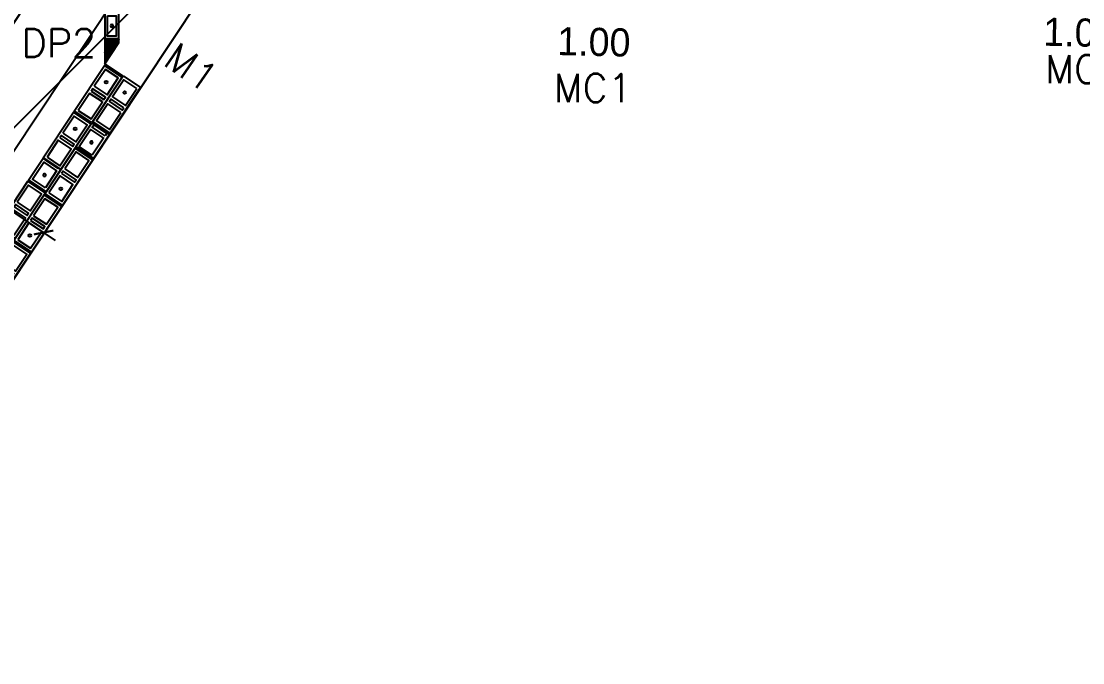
# Model space of a CAD drawing. Header units: metres. Extents: x -33.7 to 12.8, y -17.6 to 9.1.
# Drawn here: x -11.36 to -3.81, y -8.48 to -3.92 of the extents above; entities that cross this region are included whole.
import ezdxf
from ezdxf.enums import TextEntityAlignment as Align
from ezdxf.xclip import XClip

# ---------------------------------------------------------------- set-up
doc = ezdxf.new("R2010")
doc.units = ezdxf.units.M
doc.header["$XCLIPFRAME"] = 2
for name, color, linetype in [('00', 8, 'Continuous'), ('COTAS', 1, 'Continuous'), ('CUANT-MURO CONTENCION-CIMIENTO MC1 1.00', 1, 'Continuous'), ('CUANT-MURO CONTENCION-CIMIENTO MC1 1.00 HUELLA', 1, 'Continuous'), ('S-cotas 001', 1, 'Continuous')]:
    doc.layers.add(name, color=color, linetype=linetype)
doc.styles.add('ROMANS', font='romans')
doc.styles.add('ROTULOS', font='GOTHIC.TTF')
doc.dimstyles.new('DIM_100_2', dxfattribs={"dimtxt": 0.2, "dimasz": 0.1, "dimexe": 0.1, "dimexo": 0.1, "dimgap": 0.15, "dimtad": 1, "dimtxsty": 'ROTULOS', "dimblk": 'ARCHTICK', "dimcen": 0.1, "dimdle": 0.1, "dimclrd": 256, "dimclre": 256, "dimclrt": 1, "dimaunit": 1, "dimadec": 3, "dimazin": 3, "dimtfac": 1, "dimtix": 1, "dimtmove": 2, "dimatfit": 0, "dimldrblk": 'FLECHA', "dimfxl": 0.25, "dimtvp": 1, "dimlwd": -1, "dimlwe": -1})

# ---------------------------------------------------------------- blocks, each defined once
blk = doc.blocks.new('*U106')
for points in [[(-0.075, 0.4), (0.075, 0.4), (0.075, 0.01), (-0.075, 0.01)], [(0.055, 0.38), (-0.055, 0.38), (-0.055, 0.235), (0.055, 0.235)], [(0.055, 0.215), (-0.055, 0.215), (-0.055, 0.195), (0.055, 0.195)], [(0.055, 0.175), (-0.055, 0.175), (-0.055, 0.03), (0.055, 0.03)]]:
    blk.add_lwpolyline(points, close=True)
at = {"color": 251}
blk.add_lwpolyline([(-0.075, 0), (0.075, 0)], dxfattribs=at)
at = {"color": 3}
blk.add_circle((0, 0.3075), 0.00953, dxfattribs=at)
blk = doc.blocks.new('*U105')
for points in [[(-0.075, 0.4), (0.075, 0.4), (0.075, 0.01), (-0.075, 0.01)], [(0.055, 0.38), (-0.055, 0.38), (-0.055, 0.235), (0.055, 0.235)], [(0.055, 0.215), (-0.055, 0.215), (-0.055, 0.195), (0.055, 0.195)], [(0.055, 0.175), (-0.055, 0.175), (-0.055, 0.03), (0.055, 0.03)]]:
    blk.add_lwpolyline(points, close=True)
at = {"color": 251}
blk.add_lwpolyline([(-0.075, 0), (0.075, 0)], dxfattribs=at)
at = {"color": 3}
blk.add_circle((0, 0.3075), 0.00953, dxfattribs=at)
blk = doc.blocks.new('*U375')
for points in [[(-0.075, 0.4), (0.075, 0.4), (0.075, 0.01), (-0.075, 0.01)], [(0.055, 0.38), (-0.055, 0.38), (-0.055, 0.235), (0.055, 0.235)], [(0.055, 0.215), (-0.055, 0.215), (-0.055, 0.195), (0.055, 0.195)], [(0.055, 0.175), (-0.055, 0.175), (-0.055, 0.03), (0.055, 0.03)]]:
    blk.add_lwpolyline(points, close=True)
at = {"color": 251}
blk.add_lwpolyline([(-0.075, 0), (0.075, 0)], dxfattribs=at)
at = {"color": 3}
blk.add_circle((0, 0.3075), 0.00953, dxfattribs=at)
blk = doc.blocks.new('*U518')
for points in [[(-0.075, 0.4), (0.075, 0.4), (0.075, 0.01), (-0.075, 0.01)], [(0.055, 0.38), (-0.055, 0.38), (-0.055, 0.235), (0.055, 0.235)], [(0.055, 0.38), (-0.055, 0.38), (-0.055, 0.235), (0.055, 0.235)], [(0.055, 0.215), (-0.055, 0.215), (-0.055, 0.195), (0.055, 0.195)], [(0.055, 0.175), (-0.055, 0.175), (-0.055, 0.03), (0.055, 0.03)]]:
    blk.add_lwpolyline(points, close=True)
blk.add_lwpolyline([(0.055, 0.21), (0.055, 0.215), (-0.055, 0.215), (-0.055, 0.21)])
at = {"color": 251}
blk.add_lwpolyline([(-0.075, 0), (0.075, 0)], dxfattribs=at)
blk = doc.blocks.new('*U374')
for points in [[(-0.075, 0.4), (0.075, 0.4), (0.075, 0.01), (-0.075, 0.01)], [(0.055, 0.38), (-0.055, 0.38), (-0.055, 0.235), (0.055, 0.235)], [(0.055, 0.215), (-0.055, 0.215), (-0.055, 0.195), (0.055, 0.195)], [(0.055, 0.175), (-0.055, 0.175), (-0.055, 0.03), (0.055, 0.03)]]:
    blk.add_lwpolyline(points, close=True)
at = {"color": 251}
blk.add_lwpolyline([(-0.075, 0), (0.075, 0)], dxfattribs=at)
at = {"color": 3}
blk.add_circle((0, 0.1025), 0.00953, dxfattribs=at)
blk = doc.blocks.new('*U515')
for points in [[(-0.075, 0.4), (0.075, 0.4), (0.075, 0.01), (-0.075, 0.01)], [(0.055, 0.38), (-0.055, 0.38), (-0.055, 0.235), (0.055, 0.235)], [(0.055, 0.215), (-0.055, 0.215), (-0.055, 0.195), (0.055, 0.195)], [(0.055, 0.175), (-0.055, 0.175), (-0.055, 0.03), (0.055, 0.03)]]:
    blk.add_lwpolyline(points, close=True)
at = {"color": 3}
blk.add_circle((0, 0.3075), 0.00953, dxfattribs=at)
blk = doc.blocks.new('*U394')
for points in [[(-0.05, 0.4), (0.05, 0.4), (0.05, 0.01), (-0.05, 0.01)], [(0.03, 0.38), (-0.03, 0.38), (-0.03, 0.235), (0.03, 0.235)], [(0.03, 0.215), (-0.03, 0.215), (-0.03, 0.195), (0.03, 0.195)], [(0.03, 0.175), (-0.03, 0.175), (-0.03, 0.03), (0.03, 0.03)]]:
    blk.add_lwpolyline(points, close=True)
at = {"color": 251}
blk.add_lwpolyline([(-0.05, 0), (0.05, 0)], dxfattribs=at)
at = {"color": 3}
for centre in [(0, 0.3075), (0, 0.1025)]:
    blk.add_circle(centre, 0.00953, dxfattribs=at)
blk = doc.blocks.new('_ArchTick')
at = {"color": 0, "linetype": 'ByBlock', "lineweight": -2, "const_width": 0.15}
blk.add_lwpolyline([(-0.5, -0.5), (0.5, 0.5)], dxfattribs=at)
blk = doc.blocks.new('*D430')
at = {"layer": 'Defpoints', "color": 0, "transparency": 16777216}
for p in [(-7.2818, -2.7636), (-7.2818, -3.7636), (-7.2818, -3.7636)]:
    blk.add_point(p, dxfattribs=at)
at = {"layer": 'S-cotas 001', "transparency": 16777216}
for p, q in [((-7.2818, -2.6636), (-7.2818, -3.8636)), ((-7.3818, -2.7636), (-7.3818, -2.7636)), ((-7.3818, -3.7636), (-7.3818, -3.7636))]:
    blk.add_line(p, q, dxfattribs=at)
at = {"layer": 'S-cotas 001', "linetype": 'ByBlock', "transparency": 16777216, "xscale": 0.1, "yscale": 0.1, "zscale": 0.1}
for p, rotation in [((-7.2818, -2.7636), 90), ((-7.2818, -3.7636), 270)]:
    blk.add_blockref('_ArchTick', p, dxfattribs=dict(at, rotation=rotation))
at = {"layer": 'S-cotas 001', "color": 1, "transparency": 16777216, "insert": (-7.2857, -4.0665), "char_height": 0.2, "attachment_point": 5, "rotation": 358.70947, "style": 'ROTULOS'}
blk.add_mtext('\\A1;1.00', dxfattribs=at)
blk = doc.blocks.new('FLECHA')
h = blk.add_hatch(color=256)
edge = h.paths.add_edge_path()
edge.add_line((-0.76, -0.716), (-0.346, 0))
edge.add_line((-0.346, 0), (-0.76, 0.716))
edge.add_arc((-0.63, 0.791), 0.15, 30, 210, ccw=False)
edge.add_line((-0.5, 0.866), (0, 0))
edge.add_line((0, 0), (-0.5, -0.866))
edge.add_arc((-0.63, -0.791), 0.15, 150, 330, ccw=False)
blk.add_line((-0.346, 0), (-1.83, 0))
blk.add_lwpolyline([(-0.76, -0.716), (-0.346, 0), (-0.76, 0.716, -1), (-0.5, 0.866), (0, 0), (-0.5, -0.866, -1)], format="xyb", close=True)
blk = doc.blocks.new('*D431')
at = {"layer": 'Defpoints', "color": 0, "transparency": 16777216}
for p in [(-3.826, -2.7636), (-3.826, -3.7636), (-3.826, -3.7636)]:
    blk.add_point(p, dxfattribs=at)
at = {"layer": 'S-cotas 001', "transparency": 16777216}
for p, q in [((-3.826, -2.6636), (-3.826, -3.8636)), ((-3.926, -2.7636), (-3.926, -2.7636)), ((-3.926, -3.7636), (-3.926, -3.7636))]:
    blk.add_line(p, q, dxfattribs=at)
at = {"layer": 'S-cotas 001', "linetype": 'ByBlock', "transparency": 16777216, "xscale": 0.1, "yscale": 0.1, "zscale": 0.1}
for p, rotation in [((-3.826, -2.7636), 90), ((-3.826, -3.7636), 270)]:
    blk.add_blockref('_ArchTick', p, dxfattribs=dict(at, rotation=rotation))
at = {"layer": 'S-cotas 001', "color": 1, "transparency": 16777216, "insert": (-3.8299, -3.9999), "char_height": 0.2, "attachment_point": 5, "rotation": 358.70947, "style": 'ROTULOS'}
blk.add_mtext('\\A1;1.00', dxfattribs=at)
blk = doc.blocks.new('*D438')
at = {"layer": 'COTAS', "transparency": 16777216}
for p, q in [((-12.1124, -4.8087), (-11.1154, -5.4772)), ((-11.9736, -4.7813), (-11.9736, -4.7813)), ((-11.1428, -5.3384), (-11.1428, -5.3384))]:
    blk.add_line(p, q, dxfattribs=at)
at = {"layer": 'Defpoints', "color": 0, "transparency": 16777216}
for p in [(-12.0293, -4.8644), (-11.1985, -5.4215), (-11.1985, -5.4215)]:
    blk.add_point(p, dxfattribs=at)
at = {"layer": 'COTAS', "linetype": 'ByBlock', "transparency": 16777216, "xscale": 0.1, "yscale": 0.1, "zscale": 0.1}
for p, rotation in [((-12.0293, -4.8644), 146.1557855369851), ((-11.1985, -5.4215), 326.1557855369851)]:
    blk.add_blockref('_ArchTick', p, dxfattribs=dict(at, rotation=rotation))
at = {"layer": 'COTAS', "color": 1, "transparency": 16777216, "insert": (-12.3276, -4.4098), "char_height": 0.2, "attachment_point": 5, "rotation": 326.15579, "style": 'ROTULOS'}
blk.add_mtext('\\A1;1.00', dxfattribs=at)
blk = doc.blocks.new('*U373')
for points in [[(-0.075, 0.4), (0.075, 0.4), (0.075, 0.01), (-0.075, 0.01)], [(0.055, 0.38), (-0.055, 0.38), (-0.055, 0.235), (0.055, 0.235)], [(0.055, 0.215), (-0.055, 0.215), (-0.055, 0.195), (0.055, 0.195)], [(0.055, 0.175), (-0.055, 0.175), (-0.055, 0.03), (0.055, 0.03)]]:
    blk.add_lwpolyline(points, close=True)
at = {"color": 3}
blk.add_circle((0, 0.3075), 0.00953, dxfattribs=at)
blk = doc.blocks.new('*U519')
for points in [[(-0.075, 0.4), (0.075, 0.4), (0.075, 0.01), (-0.075, 0.01)], [(0.055, 0.38), (-0.055, 0.38), (-0.055, 0.235), (0.055, 0.235)], [(0.055, 0.215), (-0.055, 0.215), (-0.055, 0.195), (0.055, 0.195)], [(0.055, 0.175), (-0.055, 0.175), (-0.055, 0.03), (0.055, 0.03)]]:
    blk.add_lwpolyline(points, close=True)
at = {"color": 251}
blk.add_lwpolyline([(-0.075, 0), (0.075, 0)], dxfattribs=at)
at = {"color": 3}
blk.add_circle((0, 0.1025), 0.00953, dxfattribs=at)

msp = doc.modelspace()

# ---------------------------------------------------------------- hatches: boundary and pattern name
at = {"layer": '00'}
h = msp.add_hatch(dxfattribs=at)
h.set_pattern_fill('HONEY', color=256, scale=0.0025, angle=283.86149)
h.set_pattern_definition([(283.86149112, (-3989.765806, 2287.223337), (0.009526334386, -0.009912652092), [0.0079375, -0.015875]), (43.86149112, (-3989.765806, 2287.223337), (0.003821441338, 0.013206373629), [0.0079375, -0.015875]), (343.86149112, (-3989.765806, 2287.223337), (0.013347775724, 0.003293721537), [-0.015875, 0.0079375])])
h.paths.add_polyline_path([(-10.6631, -4.0448), (-10.7632, -4.0447), (-10.7632, -4.2215), (-10.6631, -4.071)])
at = {"layer": 'CUANT-MURO CONTENCION-CIMIENTO MC1 1.00 HUELLA'}
h = msp.add_hatch(dxfattribs=at)
h.set_pattern_fill('ANSI31', scale=0.3)
h.paths.add_polyline_path([(-17.1568, -14.407), (-17.162, -14.4036), (-13.1041, -8.2922), (-13.9378, -7.7378), (-13.7742, -7.4913), (-12.941, -8.045), (-11.724, -6.213), (-12.5578, -5.6587), (-11.3002, -3.764), (-10.0925, -3.764), (-17.1568, -14.407)])

# ---------------------------------------------------------------- linework, layer by layer
at = {"layer": '00'}
msp.add_lwpolyline([(-17.1568, -14.407), (-10.0922, -3.7636)], dxfattribs=at)
msp.add_lwpolyline([(-10.6631, -4.0448), (-10.7632, -4.0447), (-10.7632, -4.2215), (-10.6631, -4.071)], close=True, dxfattribs=at)
at = {"layer": 'CUANT-MURO CONTENCION-CIMIENTO MC1 1.00'}
msp.add_lwpolyline([(-12.1394, -5.938), (-10.6957, -3.763)], dxfattribs=at)
at = {"layer": 'CUANT-MURO CONTENCION-CIMIENTO MC1 1.00 HUELLA'}
msp.add_lwpolyline([(-17.1568, -14.407), (-17.162, -14.4036), (-13.1041, -8.2922), (-13.9378, -7.7378), (-13.7742, -7.4913), (-12.941, -8.045), (-11.724, -6.213), (-12.5578, -5.6587), (-11.3002, -3.764), (-10.0925, -3.764), (-17.1568, -14.407)], close=True, dxfattribs=at)

# ---------------------------------------------------------------- block references
at = {"layer": '00', "xscale": -1}
msp.add_blockref('*U394', (-10.7132, -4.0547), dxfattribs=at)
at = {"layer": '00'}
for name, p, rotation in [('*U374', (-10.6966, -4.2663), 146.4290513009439), ('*U375', (-10.7924, -4.6827), 326.3860430314557), ('*U519', (-10.9181, -4.5994), 146.4290513009439), ('*U106', (-10.9053, -4.8538), 146.4290513009439), ('*U518', (-11.243, -5.0901), 146.4290513009439), ('*U105', (-11.1267, -5.187), 146.4290513009439), ('*U106', (-11.3477, -5.5204), 146.4290513009439)]:
    msp.add_blockref(name, p, dxfattribs=dict(at, rotation=rotation))
ref = msp.add_blockref('*U373', (-10.6883, -4.5244), dxfattribs=dict(at, xscale=-1, rotation=146.3860430117086))
XClip(ref).set_block_clipping_path([(-0.0743426209, 0.1894353442), (0.0758636395, 0.3945352105)])
ref = msp.add_blockref('*U515', (-11.0215, -4.757), dxfattribs=dict(at, xscale=-1, rotation=146.3860430117086))
XClip(ref).set_block_clipping_path([(-0.0747826076, 0.2114411725), (0.0742232042, 0.4)])

# ---------------------------------------------------------------- texts
at = {"layer": '00', "style": 'ROMANS'}
for s, p in [('DP2', (-10.8254, -4.1737)), ('MC1', (-3.5214, -4.3603)), ('MC1', (-7.0155, -4.4933))]:
    msp.add_text(s, height=0.2, dxfattribs=at).set_placement(p, align=Align.RIGHT)
msp.add_text('M1', height=0.2, rotation=325.46096, dxfattribs=at).set_placement((-10.3604, -4.2231))

# ---------------------------------------------------------------- dimensions: what is measured, and where the dimension line sits
at = {"layer": '00'}
for base, p1, p2, picture, middle in [((-7.2818, -3.7636), (-7.2818, -2.7636), (-7.2818, -3.7636), '*D430', (-7.2857, -4.0665)), ((-3.826, -3.7636), (-3.826, -2.7636), (-3.826, -3.7636), '*D431', (-3.8299, -3.9999))]:
    dim = msp.add_linear_dim(base=base, p1=p1, p2=p2, angle=90, dimstyle='DIM_100_2', dxfattribs=at)
    dim.commit()
    dim.dimension.update_dxf_attribs({"geometry": picture, "text_midpoint": middle, "dimtype": 160, "text_rotation": 358.70947})
dim = msp.add_linear_dim(base=(-11.1985, -5.4215), p1=(-12.0293, -4.8644), p2=(-11.1985, -5.4215), angle=326.15579, dimstyle='DIM_100_2', dxfattribs=at)
dim.commit()
dim.dimension.update_dxf_attribs({"geometry": '*D438', "text_midpoint": (-12.3276, -4.4098), "dimtype": 161})

doc.saveas('drawing.dxf')
